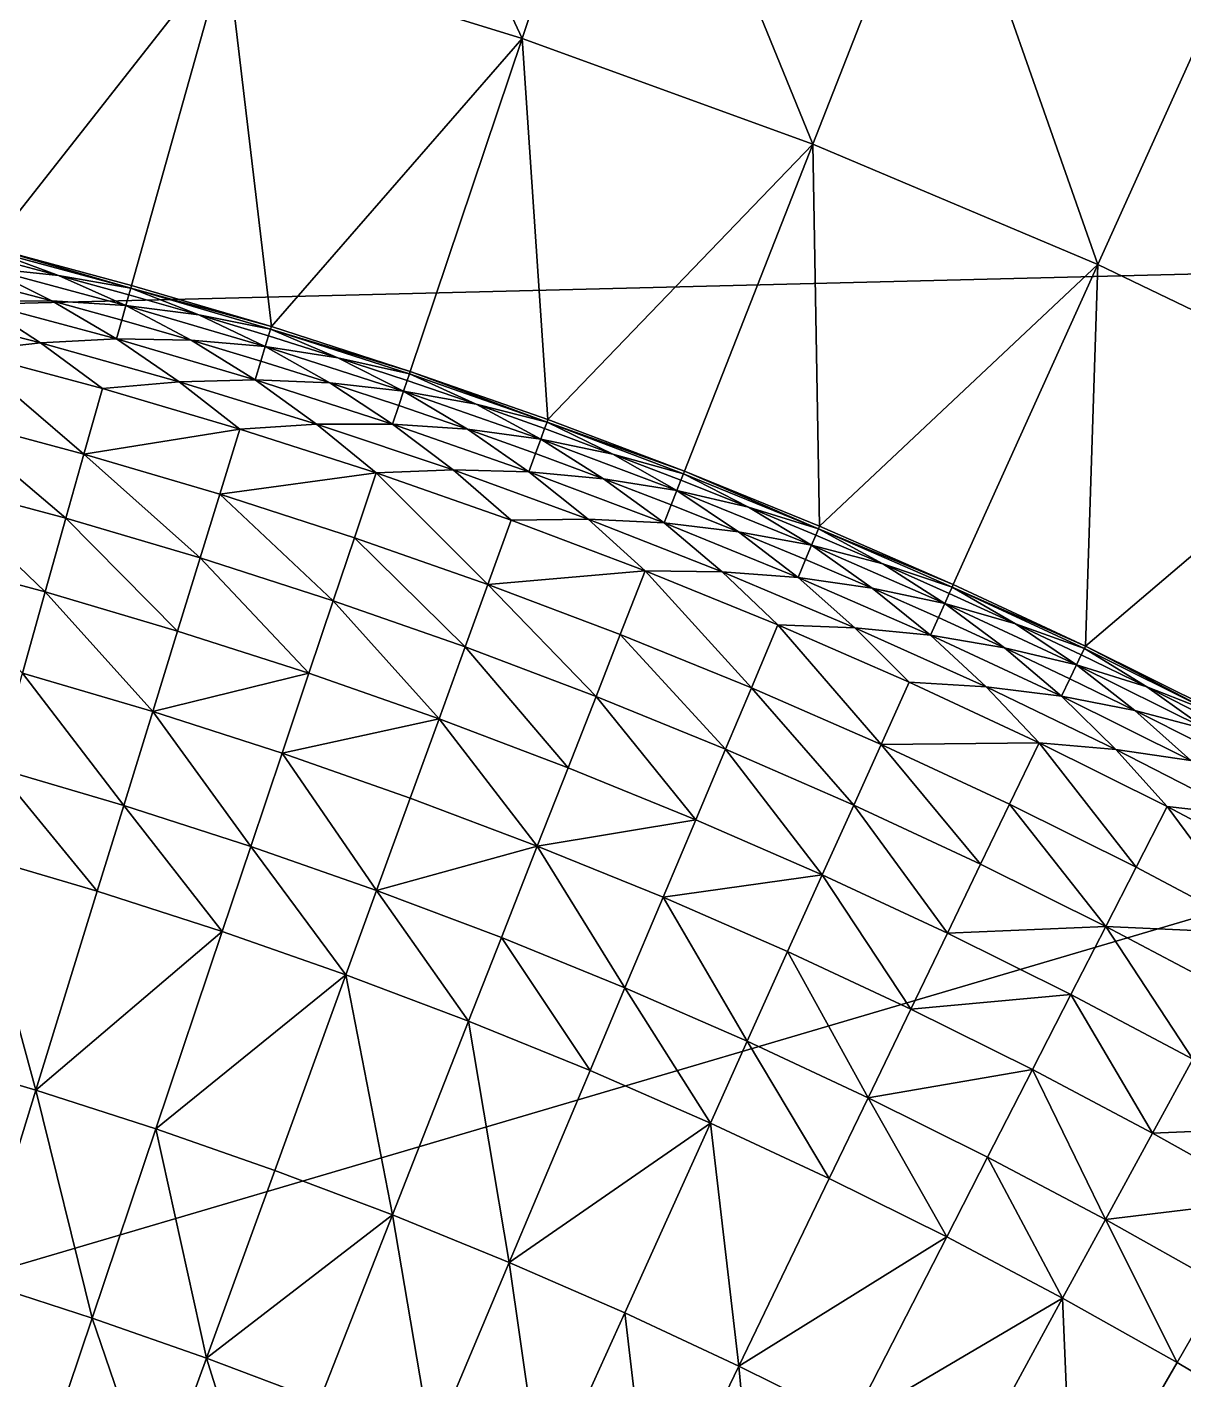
# Model space of a CAD drawing. Header units: millimetres. Extents: x -3250 to 6200, y -3250 to 3250.
# Drawn here: x 632 to 1127, y 1939 to 2517 of the extents above; entities that cross this region are included whole.
import ezdxf

# ---------------------------------------------------------------- set-up
doc = ezdxf.new("R2010")
doc.units = ezdxf.units.MM
doc.header["$MEASUREMENT"] = 0
doc.layers.add('MESH_3D', color=2, linetype='CONTINUOUS')

msp = doc.modelspace()

# ---------------------------------------------------------------- linework, layer by layer
at = {"layer": 'MESH_3D'}
for points in [[(2150.48, 2436.79, 32500), (0, 3250, 32500), (-643.97, 3185.56, 32500)], [(2150.48, 2436.79, 32500), (643.97, 3185.56, 32500), (0, 3250, 32500)], [(2150.48, 2436.79, 32500), (-643.97, 3185.56, 32500), (-2269.27, 2326.57, 32500)], [(2150.48, 2436.79, 32500), (1830.79, 2685.28, 32500), (643.97, 3185.56, 32500)], [(758.35, 2695.35, 24400), (843.99, 2512.01, 24200), (717.73, 2550.95, 24200)], [(758.35, 2695.35, 24400), (891.76, 2654.2, 24400), (843.99, 2512.01, 24200)], [(891.76, 2654.2, 24400), (968.15, 2466.82, 24200), (843.99, 2512.01, 24200)], [(891.76, 2654.2, 24400), (1022.95, 2606.45, 24400), (968.15, 2466.82, 24200)], [(1022.95, 2606.45, 24400), (1089.91, 2415.49, 24200), (968.15, 2466.82, 24200)], [(1022.95, 2606.45, 24400), (1151.6, 2552.22, 24400), (1089.91, 2415.49, 24200)], [(589.68, 2583.56, 24200), (717.73, 2550.95, 24200), (616.89, 2422.69, 24000)], [(717.73, 2550.95, 24200), (677.1, 2406.56, 24000), (616.89, 2422.69, 24000)], [(717.73, 2550.95, 24200), (736.89, 2388.93, 24000), (677.1, 2406.56, 24000)], [(717.73, 2550.95, 24200), (843.99, 2512.01, 24200), (736.89, 2388.93, 24000)], [(1151.6, 2552.22, 24400), (1208.96, 2358.16, 24200), (1089.91, 2415.49, 24200)], [(843.99, 2512.01, 24200), (796.22, 2369.82, 24000), (736.89, 2388.93, 24000)], [(843.99, 2512.01, 24200), (855.05, 2349.23, 24000), (796.22, 2369.82, 24000)], [(843.99, 2512.01, 24200), (968.15, 2466.82, 24200), (855.05, 2349.23, 24000)], [(968.15, 2466.82, 24200), (913.35, 2327.18, 24000), (855.05, 2349.23, 24000)], [(968.15, 2466.82, 24200), (971.09, 2303.69, 24000), (913.35, 2327.18, 24000)], [(968.15, 2466.82, 24200), (1089.91, 2415.49, 24200), (971.09, 2303.69, 24000)], [(2150.48, 2436.79, 32500), (-3128.53, 880.23, 32500), (-2326.57, -2269.27, 32500)], [(2150.48, 2436.79, 32500), (-2269.27, 2326.57, 32500), (-3128.53, 880.23, 32500)], [(2150.48, 2436.79, 32500), (-2326.57, -2269.27, 32500), (3105.61, 957.95, 32500)], [(615.87, 2418.68, -71.93), (616.6, 2421.55, -38.42), (645.98, 2410.81, -71.93)], [(616.6, 2421.55, -38.42), (616.89, 2422.69), (676.78, 2405.42, -38.42)], [(645.98, 2410.81, -71.93), (616.6, 2421.55, -38.42), (676.78, 2405.42, -38.42)], [(676.78, 2405.42, -38.42), (616.89, 2422.69), (677.1, 2406.56)], [(616.89, 2422.69, 24000), (677.1, 2406.56, 24000), (677.1, 2406.56)], [(616.89, 2422.69, 24000), (677.1, 2406.56), (616.89, 2422.69)], [(615.87, 2418.68, -71.93), (645.98, 2410.81, -71.93), (614.7, 2414.09, -105.25)], [(613.08, 2407.72, -138.74), (614.7, 2414.09, -105.25), (643.05, 2399.89, -138.74)], [(643.05, 2399.89, -138.74), (614.7, 2414.09, -105.25), (674.7, 2398.01, -105.25)], [(645.98, 2410.81, -71.93), (674.7, 2398.01, -105.25), (614.7, 2414.09, -105.25)], [(645.98, 2410.81, -71.93), (675.98, 2402.57, -71.93), (674.7, 2398.01, -105.25)], [(645.98, 2410.81, -71.93), (676.78, 2405.42, -38.42), (675.98, 2402.57, -71.93)], [(1089.91, 2415.49, 24200), (1028.22, 2278.76, 24000), (971.09, 2303.69, 24000)], [(1089.91, 2415.49, 24200), (1084.71, 2252.42, 24000), (1028.22, 2278.76, 24000)], [(1089.91, 2415.49, 24200), (1208.96, 2358.16, 24200), (1084.71, 2252.42, 24000)], [(613.08, 2407.72, -138.74), (643.05, 2399.89, -138.74), (611.04, 2399.69, -171.85)], [(675.98, 2402.57, -71.93), (676.78, 2405.42, -38.42), (705.88, 2393.96, -71.93)], [(676.78, 2405.42, -38.42), (677.1, 2406.56), (736.89, 2388.93)], [(676.78, 2405.42, -38.42), (736.89, 2388.93), (736.54, 2387.8, -38.42)], [(705.88, 2393.96, -71.93), (676.78, 2405.42, -38.42), (736.54, 2387.8, -38.42)], [(677.1, 2406.56, 24000), (736.89, 2388.93, 24000), (736.89, 2388.93)], [(677.1, 2406.56, 24000), (736.89, 2388.93), (677.1, 2406.56)], [(578.68, 2397.21, -205.25), (611.04, 2399.69, -171.85), (638.26, 2382.04, -205.25)], [(643.05, 2399.89, -138.74), (670.67, 2383.71, -171.85), (611.04, 2399.69, -171.85)], [(638.26, 2382.04, -205.25), (611.04, 2399.69, -171.85), (670.67, 2383.71, -171.85)], [(643.05, 2399.89, -138.74), (672.92, 2391.69, -138.74), (670.67, 2383.71, -171.85)], [(643.05, 2399.89, -138.74), (674.7, 2398.01, -105.25), (672.92, 2391.69, -138.74)], [(675.98, 2402.57, -71.93), (705.88, 2393.96, -71.93), (674.7, 2398.01, -105.25)], [(578.68, 2397.21, -205.25), (638.26, 2382.04, -205.25), (605.6, 2378.33, -238.11)], [(672.92, 2391.69, -138.74), (674.7, 2398.01, -105.25), (702.68, 2383.12, -138.74)], [(702.68, 2383.12, -138.74), (674.7, 2398.01, -105.25), (734.27, 2380.45, -105.25)], [(705.88, 2393.96, -71.93), (734.27, 2380.45, -105.25), (674.7, 2398.01, -105.25)], [(705.88, 2393.96, -71.93), (736.54, 2387.8, -38.42), (735.67, 2384.97, -71.93)], [(705.88, 2393.96, -71.93), (735.67, 2384.97, -71.93), (734.27, 2380.45, -105.25)], [(672.92, 2391.69, -138.74), (702.68, 2383.12, -138.74), (670.67, 2383.71, -171.85)], [(735.67, 2384.97, -71.93), (736.54, 2387.8, -38.42), (765.34, 2375.62, -71.93)], [(736.54, 2387.8, -38.42), (736.89, 2388.93), (796.22, 2369.82)], [(736.54, 2387.8, -38.42), (796.22, 2369.82), (795.84, 2368.7, -38.42)], [(765.34, 2375.62, -71.93), (736.54, 2387.8, -38.42), (795.84, 2368.7, -38.42)], [(736.89, 2388.93, 24000), (796.22, 2369.82, 24000), (796.22, 2369.82)], [(736.89, 2388.93, 24000), (796.22, 2369.82), (736.89, 2388.93)], [(638.26, 2382.04, -205.25), (664.7, 2362.5, -238.11), (605.6, 2378.33, -238.11)], [(638.26, 2382.04, -205.25), (670.67, 2383.71, -171.85), (697.45, 2365.38, -205.25)], [(638.26, 2382.04, -205.25), (697.45, 2365.38, -205.25), (664.7, 2362.5, -238.11)], [(697.45, 2365.38, -205.25), (670.67, 2383.71, -171.85), (729.89, 2366.25, -171.85)], [(702.68, 2383.12, -138.74), (729.89, 2366.25, -171.85), (670.67, 2383.71, -171.85)], [(702.68, 2383.12, -138.74), (732.33, 2374.17, -138.74), (729.89, 2366.25, -171.85)], [(702.68, 2383.12, -138.74), (734.27, 2380.45, -105.25), (732.33, 2374.17, -138.74)], [(735.67, 2384.97, -71.93), (765.34, 2375.62, -71.93), (734.27, 2380.45, -105.25)], [(605.6, 2378.33, -238.11), (656.8, 2334.39, -303.82), (598.39, 2350.04, -303.82)], [(605.6, 2378.33, -238.11), (664.7, 2362.5, -238.11), (656.8, 2334.39, -303.82)], [(732.33, 2374.17, -138.74), (734.27, 2380.45, -105.25), (761.87, 2364.86, -138.74)], [(761.87, 2364.86, -138.74), (734.27, 2380.45, -105.25), (793.39, 2361.4, -105.25)], [(765.34, 2375.62, -71.93), (793.39, 2361.4, -105.25), (734.27, 2380.45, -105.25)], [(765.34, 2375.62, -71.93), (794.9, 2365.89, -71.93), (793.39, 2361.4, -105.25)], [(765.34, 2375.62, -71.93), (795.84, 2368.7, -38.42), (794.9, 2365.89, -71.93)], [(732.33, 2374.17, -138.74), (761.87, 2364.86, -138.74), (729.89, 2366.25, -171.85)], [(795.84, 2368.7, -38.42), (796.22, 2369.82), (854.65, 2348.12, -38.42)], [(854.65, 2348.12, -38.42), (796.22, 2369.82), (855.05, 2349.23)], [(796.22, 2369.82, 24000), (855.05, 2349.23, 24000), (855.05, 2349.23)], [(796.22, 2369.82, 24000), (855.05, 2349.23), (796.22, 2369.82)], [(697.45, 2365.38, -205.25), (723.4, 2345.19, -238.11), (664.7, 2362.5, -238.11)], [(697.45, 2365.38, -205.25), (729.89, 2366.25, -171.85), (756.21, 2347.26, -205.25)], [(697.45, 2365.38, -205.25), (756.21, 2347.26, -205.25), (723.4, 2345.19, -238.11)], [(756.21, 2347.26, -205.25), (729.89, 2366.25, -171.85), (788.66, 2347.31, -171.85)], [(761.87, 2364.86, -138.74), (788.66, 2347.31, -171.85), (729.89, 2366.25, -171.85)], [(761.87, 2364.86, -138.74), (793.39, 2361.4, -105.25), (791.3, 2355.18, -138.74)], [(761.87, 2364.86, -138.74), (791.3, 2355.18, -138.74), (788.66, 2347.31, -171.85)], [(794.9, 2365.89, -71.93), (824.33, 2355.8, -71.93), (793.39, 2361.4, -105.25)], [(794.9, 2365.89, -71.93), (795.84, 2368.7, -38.42), (824.33, 2355.8, -71.93)], [(824.33, 2355.8, -71.93), (795.84, 2368.7, -38.42), (854.65, 2348.12, -38.42)], [(664.7, 2362.5, -238.11), (723.4, 2345.19, -238.11), (656.8, 2334.39, -303.82)], [(791.3, 2355.18, -138.74), (793.39, 2361.4, -105.25), (820.6, 2345.13, -138.74)], [(820.6, 2345.13, -138.74), (793.39, 2361.4, -105.25), (852.01, 2340.89, -105.25)], [(824.33, 2355.8, -71.93), (852.01, 2340.89, -105.25), (793.39, 2361.4, -105.25)], [(1208.96, 2358.16, 24200), (1140.53, 2224.68, 24000), (1084.71, 2252.42, 24000)], [(791.3, 2355.18, -138.74), (820.6, 2345.13, -138.74), (788.66, 2347.31, -171.85)], [(824.33, 2355.8, -71.93), (854.65, 2348.12, -38.42), (853.63, 2345.34, -71.93)], [(824.33, 2355.8, -71.93), (853.63, 2345.34, -71.93), (852.01, 2340.89, -105.25)], [(598.39, 2350.04, -303.82), (649.1, 2307.05, -355.73), (591.39, 2322.52, -355.73)], [(598.39, 2350.04, -303.82), (656.8, 2334.39, -303.82), (649.1, 2307.05, -355.73)], [(756.21, 2347.26, -205.25), (781.64, 2326.43, -238.11), (723.4, 2345.19, -238.11)], [(756.21, 2347.26, -205.25), (788.66, 2347.31, -171.85), (814.49, 2327.68, -205.25)], [(756.21, 2347.26, -205.25), (814.49, 2327.68, -205.25), (781.64, 2326.43, -238.11)], [(814.49, 2327.68, -205.25), (788.66, 2347.31, -171.85), (846.93, 2326.92, -171.85)], [(820.6, 2345.13, -138.74), (846.93, 2326.92, -171.85), (788.66, 2347.31, -171.85)], [(853.63, 2345.34, -71.93), (854.65, 2348.12, -38.42), (882.8, 2334.51, -71.93)], [(854.65, 2348.12, -38.42), (855.05, 2349.23), (913.35, 2327.18)], [(854.65, 2348.12, -38.42), (913.35, 2327.18), (912.92, 2326.09, -38.42)], [(882.8, 2334.51, -71.93), (854.65, 2348.12, -38.42), (912.92, 2326.09, -38.42)], [(855.05, 2349.23, 24000), (913.35, 2327.18, 24000), (913.35, 2327.18)], [(855.05, 2349.23, 24000), (913.35, 2327.18), (855.05, 2349.23)], [(723.4, 2345.19, -238.11), (714.79, 2317.29, -303.82), (656.8, 2334.39, -303.82)], [(723.4, 2345.19, -238.11), (781.64, 2326.43, -238.11), (714.79, 2317.29, -303.82)], [(820.6, 2345.13, -138.74), (852.01, 2340.89, -105.25), (849.77, 2334.72, -138.74)], [(820.6, 2345.13, -138.74), (849.77, 2334.72, -138.74), (846.93, 2326.92, -171.85)], [(849.77, 2334.72, -138.74), (852.01, 2340.89, -105.25), (878.81, 2323.94, -138.74)], [(853.63, 2345.34, -71.93), (882.8, 2334.51, -71.93), (852.01, 2340.89, -105.25)], [(878.81, 2323.94, -138.74), (852.01, 2340.89, -105.25), (910.11, 2318.92, -105.25)], [(882.8, 2334.51, -71.93), (910.11, 2318.92, -105.25), (852.01, 2340.89, -105.25)], [(656.8, 2334.39, -303.82), (706.42, 2290.15, -355.73), (649.1, 2307.05, -355.73)], [(656.8, 2334.39, -303.82), (714.79, 2317.29, -303.82), (706.42, 2290.15, -355.73)], [(849.77, 2334.72, -138.74), (878.81, 2323.94, -138.74), (846.93, 2326.92, -171.85)], [(882.8, 2334.51, -71.93), (912.92, 2326.09, -38.42), (911.84, 2323.33, -71.93)], [(882.8, 2334.51, -71.93), (911.84, 2323.33, -71.93), (910.11, 2318.92, -105.25)], [(781.64, 2326.43, -238.11), (772.34, 2298.75, -303.82), (714.79, 2317.29, -303.82)], [(781.64, 2326.43, -238.11), (829.41, 2278.78, -303.82), (772.34, 2298.75, -303.82)], [(814.49, 2327.68, -205.25), (839.39, 2306.22, -238.11), (781.64, 2326.43, -238.11)], [(781.64, 2326.43, -238.11), (839.39, 2306.22, -238.11), (829.41, 2278.78, -303.82)], [(814.49, 2327.68, -205.25), (872.27, 2306.65, -205.25), (839.39, 2306.22, -238.11)], [(814.49, 2327.68, -205.25), (846.93, 2326.92, -171.85), (872.27, 2306.65, -205.25)], [(872.27, 2306.65, -205.25), (846.93, 2326.92, -171.85), (904.68, 2305.09, -171.85)], [(878.81, 2323.94, -138.74), (904.68, 2305.09, -171.85), (846.93, 2326.92, -171.85)], [(878.81, 2323.94, -138.74), (910.11, 2318.92, -105.25), (907.71, 2312.8, -138.74)], [(878.81, 2323.94, -138.74), (907.71, 2312.8, -138.74), (904.68, 2305.09, -171.85)], [(911.84, 2323.33, -71.93), (940.73, 2311.78, -71.93), (910.11, 2318.92, -105.25)], [(911.84, 2323.33, -71.93), (912.92, 2326.09, -38.42), (940.73, 2311.78, -71.93)], [(912.92, 2326.09, -38.42), (913.35, 2327.18), (970.63, 2302.6, -38.42)], [(940.73, 2311.78, -71.93), (912.92, 2326.09, -38.42), (970.63, 2302.6, -38.42)], [(970.63, 2302.6, -38.42), (913.35, 2327.18), (971.09, 2303.69)], [(913.35, 2327.18, 24000), (971.09, 2303.69, 24000), (971.09, 2303.69)], [(913.35, 2327.18, 24000), (971.09, 2303.69), (913.35, 2327.18)], [(591.39, 2322.52, -355.73), (640.25, 2275.57, -406.77), (583.32, 2290.83, -406.77)], [(591.39, 2322.52, -355.73), (649.1, 2307.05, -355.73), (640.25, 2275.57, -406.77)], [(907.71, 2312.8, -138.74), (910.11, 2318.92, -105.25), (936.47, 2301.31, -138.74)], [(936.47, 2301.31, -138.74), (910.11, 2318.92, -105.25), (967.64, 2295.51, -105.25)], [(940.73, 2311.78, -71.93), (967.64, 2295.51, -105.25), (910.11, 2318.92, -105.25)], [(714.79, 2317.29, -303.82), (763.29, 2271.83, -355.73), (706.42, 2290.15, -355.73)], [(714.79, 2317.29, -303.82), (772.34, 2298.75, -303.82), (763.29, 2271.83, -355.73)], [(907.71, 2312.8, -138.74), (936.47, 2301.31, -138.74), (904.68, 2305.09, -171.85)], [(940.73, 2311.78, -71.93), (970.63, 2302.6, -38.42), (969.48, 2299.87, -71.93)], [(940.73, 2311.78, -71.93), (969.48, 2299.87, -71.93), (967.64, 2295.51, -105.25)], [(649.1, 2307.05, -355.73), (696.78, 2258.9, -406.77), (640.25, 2275.57, -406.77)], [(649.1, 2307.05, -355.73), (706.42, 2290.15, -355.73), (696.78, 2258.9, -406.77)], [(839.39, 2306.22, -238.11), (896.63, 2284.57, -238.11), (829.41, 2278.78, -303.82)], [(872.27, 2306.65, -205.25), (896.63, 2284.57, -238.11), (839.39, 2306.22, -238.11)], [(872.27, 2306.65, -205.25), (929.5, 2284.19, -205.25), (896.63, 2284.57, -238.11)], [(872.27, 2306.65, -205.25), (904.68, 2305.09, -171.85), (929.5, 2284.19, -205.25)], [(929.5, 2284.19, -205.25), (904.68, 2305.09, -171.85), (961.87, 2281.81, -171.85)], [(936.47, 2301.31, -138.74), (961.87, 2281.81, -171.85), (904.68, 2305.09, -171.85)], [(936.47, 2301.31, -138.74), (967.64, 2295.51, -105.25), (965.09, 2289.46, -138.74)], [(936.47, 2301.31, -138.74), (965.09, 2289.46, -138.74), (961.87, 2281.81, -171.85)], [(969.48, 2299.87, -71.93), (970.63, 2302.6, -38.42), (998.07, 2287.61, -71.93)], [(970.63, 2302.6, -38.42), (971.09, 2303.69), (1028.22, 2278.76)], [(970.63, 2302.6, -38.42), (1028.22, 2278.76), (1027.73, 2277.69, -38.42)], [(998.07, 2287.61, -71.93), (970.63, 2302.6, -38.42), (1027.73, 2277.69, -38.42)], [(971.09, 2303.69, 24000), (1028.22, 2278.76, 24000), (1028.22, 2278.76)], [(971.09, 2303.69, 24000), (1028.22, 2278.76), (971.09, 2303.69)], [(772.34, 2298.75, -303.82), (819.7, 2252.09, -355.73), (763.29, 2271.83, -355.73)], [(772.34, 2298.75, -303.82), (829.41, 2278.78, -303.82), (819.7, 2252.09, -355.73)], [(965.09, 2289.46, -138.74), (967.64, 2295.51, -105.25), (993.55, 2277.25, -138.74)], [(969.48, 2299.87, -71.93), (998.07, 2287.61, -71.93), (967.64, 2295.51, -105.25)], [(993.55, 2277.25, -138.74), (967.64, 2295.51, -105.25), (1024.57, 2270.67, -105.25)], [(998.07, 2287.61, -71.93), (1024.57, 2270.67, -105.25), (967.64, 2295.51, -105.25)], [(583.32, 2290.83, -406.77), (640.25, 2275.57, -406.77), (630.5, 2240.93, -455.71)], [(706.42, 2290.15, -355.73), (752.88, 2240.83, -406.77), (696.78, 2258.9, -406.77)], [(706.42, 2290.15, -355.73), (763.29, 2271.83, -355.73), (752.88, 2240.83, -406.77)], [(965.09, 2289.46, -138.74), (993.55, 2277.25, -138.74), (961.87, 2281.81, -171.85)], [(896.63, 2284.57, -238.11), (885.96, 2257.4, -303.82), (829.41, 2278.78, -303.82)], [(896.63, 2284.57, -238.11), (941.97, 2234.61, -303.82), (885.96, 2257.4, -303.82)], [(896.63, 2284.57, -238.11), (953.31, 2261.51, -238.11), (941.97, 2234.61, -303.82)], [(929.5, 2284.19, -205.25), (953.31, 2261.51, -238.11), (896.63, 2284.57, -238.11)], [(929.5, 2284.19, -205.25), (961.87, 2281.81, -171.85), (986.16, 2260.3, -205.25)], [(929.5, 2284.19, -205.25), (986.16, 2260.3, -205.25), (953.31, 2261.51, -238.11)], [(998.07, 2287.61, -71.93), (1026.51, 2274.99, -71.93), (1024.57, 2270.67, -105.25)], [(998.07, 2287.61, -71.93), (1027.73, 2277.69, -38.42), (1026.51, 2274.99, -71.93)], [(829.41, 2278.78, -303.82), (875.59, 2230.96, -355.73), (819.7, 2252.09, -355.73)], [(829.41, 2278.78, -303.82), (885.96, 2257.4, -303.82), (875.59, 2230.96, -355.73)], [(986.16, 2260.3, -205.25), (961.87, 2281.81, -171.85), (1018.45, 2257.13, -171.85)], [(993.55, 2277.25, -138.74), (1018.45, 2257.13, -171.85), (961.87, 2281.81, -171.85)], [(993.55, 2277.25, -138.74), (1024.57, 2270.67, -105.25), (1021.86, 2264.68, -138.74)], [(993.55, 2277.25, -138.74), (1021.86, 2264.68, -138.74), (1018.45, 2257.13, -171.85)], [(1026.51, 2274.99, -71.93), (1027.73, 2277.69, -38.42), (1054.79, 2262.01, -71.93)], [(1027.73, 2277.69, -38.42), (1028.22, 2278.76), (1084.71, 2252.42)], [(1027.73, 2277.69, -38.42), (1084.71, 2252.42), (1084.2, 2251.36, -38.42)], [(1054.79, 2262.01, -71.93), (1027.73, 2277.69, -38.42), (1084.2, 2251.36, -38.42)], [(1028.22, 2278.76, 24000), (1084.71, 2252.42, 24000), (1084.71, 2252.42)], [(1028.22, 2278.76, 24000), (1084.71, 2252.42), (1028.22, 2278.76)], [(640.25, 2275.57, -406.77), (686.17, 2224.52, -455.71), (630.5, 2240.93, -455.71)], [(640.25, 2275.57, -406.77), (696.78, 2258.9, -406.77), (686.17, 2224.52, -455.71)], [(763.29, 2271.83, -355.73), (808.51, 2221.36, -406.77), (752.88, 2240.83, -406.77)], [(763.29, 2271.83, -355.73), (819.7, 2252.09, -355.73), (808.51, 2221.36, -406.77)], [(1026.51, 2274.99, -71.93), (1054.79, 2262.01, -71.93), (1024.57, 2270.67, -105.25)], [(1021.86, 2264.68, -138.74), (1024.57, 2270.67, -105.25), (1050.02, 2251.77, -138.74)], [(1050.02, 2251.77, -138.74), (1024.57, 2270.67, -105.25), (1080.86, 2244.42, -105.25)], [(1054.79, 2262.01, -71.93), (1080.86, 2244.42, -105.25), (1024.57, 2270.67, -105.25)], [(953.31, 2261.51, -238.11), (997.38, 2210.43, -303.82), (941.97, 2234.61, -303.82)], [(953.31, 2261.51, -238.11), (1009.39, 2237.04, -238.11), (997.38, 2210.43, -303.82)], [(986.16, 2260.3, -205.25), (1009.39, 2237.04, -238.11), (953.31, 2261.51, -238.11)], [(986.16, 2260.3, -205.25), (1042.2, 2235.02, -205.25), (1009.39, 2237.04, -238.11)], [(986.16, 2260.3, -205.25), (1018.45, 2257.13, -171.85), (1042.2, 2235.02, -205.25)], [(1021.86, 2264.68, -138.74), (1050.02, 2251.77, -138.74), (1018.45, 2257.13, -171.85)], [(1054.79, 2262.01, -71.93), (1084.2, 2251.36, -38.42), (1082.91, 2248.69, -71.93)], [(1054.79, 2262.01, -71.93), (1082.91, 2248.69, -71.93), (1080.86, 2244.42, -105.25)], [(696.78, 2258.9, -406.77), (752.88, 2240.83, -406.77), (686.17, 2224.52, -455.71)], [(885.96, 2257.4, -303.82), (930.93, 2208.44, -355.73), (875.59, 2230.96, -355.73)], [(885.96, 2257.4, -303.82), (941.97, 2234.61, -303.82), (930.93, 2208.44, -355.73)], [(1042.2, 2235.02, -205.25), (1018.45, 2257.13, -171.85), (1074.41, 2231.03, -171.85)], [(1050.02, 2251.77, -138.74), (1074.41, 2231.03, -171.85), (1018.45, 2257.13, -171.85)], [(819.7, 2252.09, -355.73), (863.64, 2200.52, -406.77), (808.51, 2221.36, -406.77)], [(819.7, 2252.09, -355.73), (875.59, 2230.96, -355.73), (863.64, 2200.52, -406.77)], [(1050.02, 2251.77, -138.74), (1078.01, 2238.5, -138.74), (1074.41, 2231.03, -171.85)], [(1050.02, 2251.77, -138.74), (1080.86, 2244.42, -105.25), (1078.01, 2238.5, -138.74)], [(1082.91, 2248.69, -71.93), (1110.86, 2235.01, -71.93), (1080.86, 2244.42, -105.25)], [(1082.91, 2248.69, -71.93), (1084.2, 2251.36, -38.42), (1110.86, 2235.01, -71.93)], [(1084.2, 2251.36, -38.42), (1084.71, 2252.42), (1139.99, 2223.63, -38.42)], [(1110.86, 2235.01, -71.93), (1084.2, 2251.36, -38.42), (1139.99, 2223.63, -38.42)], [(1139.99, 2223.63, -38.42), (1084.71, 2252.42), (1140.53, 2224.68)], [(1084.71, 2252.42, 24000), (1140.53, 2224.68, 24000), (1140.53, 2224.68)], [(1084.71, 2252.42, 24000), (1140.53, 2224.68), (1084.71, 2252.42)], [(1078.01, 2238.5, -138.74), (1080.86, 2244.42, -105.25), (1105.83, 2224.89, -138.74)], [(1105.83, 2224.89, -138.74), (1080.86, 2244.42, -105.25), (1136.48, 2216.78, -105.25)], [(1110.86, 2235.01, -71.93), (1136.48, 2216.78, -105.25), (1080.86, 2244.42, -105.25)], [(630.5, 2240.93, -455.71), (673.79, 2184.38, -506.08), (619.13, 2200.5, -506.08)], [(630.5, 2240.93, -455.71), (686.17, 2224.52, -455.71), (673.79, 2184.38, -506.08)], [(752.88, 2240.83, -406.77), (741.42, 2206.72, -455.71), (686.17, 2224.52, -455.71)], [(752.88, 2240.83, -406.77), (808.51, 2221.36, -406.77), (741.42, 2206.72, -455.71)], [(1009.39, 2237.04, -238.11), (1064.85, 2211.18, -238.11), (997.38, 2210.43, -303.82)], [(1042.2, 2235.02, -205.25), (1064.85, 2211.18, -238.11), (1009.39, 2237.04, -238.11)], [(1078.01, 2238.5, -138.74), (1105.83, 2224.89, -138.74), (1074.41, 2231.03, -171.85)], [(875.59, 2230.96, -355.73), (918.23, 2178.3, -406.77), (863.64, 2200.52, -406.77)], [(875.59, 2230.96, -355.73), (930.93, 2208.44, -355.73), (918.23, 2178.3, -406.77)], [(941.97, 2234.61, -303.82), (985.7, 2184.54, -355.73), (930.93, 2208.44, -355.73)], [(941.97, 2234.61, -303.82), (997.38, 2210.43, -303.82), (985.7, 2184.54, -355.73)], [(1042.2, 2235.02, -205.25), (1074.41, 2231.03, -171.85), (1097.6, 2208.34, -205.25)], [(1042.2, 2235.02, -205.25), (1097.6, 2208.34, -205.25), (1064.85, 2211.18, -238.11)], [(1097.6, 2208.34, -205.25), (1074.41, 2231.03, -171.85), (1129.7, 2203.55, -171.85)], [(1105.83, 2224.89, -138.74), (1129.7, 2203.55, -171.85), (1074.41, 2231.03, -171.85)], [(1110.86, 2235.01, -71.93), (1138.64, 2220.99, -71.93), (1136.48, 2216.78, -105.25)], [(1110.86, 2235.01, -71.93), (1139.99, 2223.63, -38.42), (1138.64, 2220.99, -71.93)], [(686.17, 2224.52, -455.71), (728.04, 2166.91, -506.08), (673.79, 2184.38, -506.08)], [(686.17, 2224.52, -455.71), (741.42, 2206.72, -455.71), (728.04, 2166.91, -506.08)], [(808.51, 2221.36, -406.77), (796.2, 2187.55, -455.71), (741.42, 2206.72, -455.71)], [(808.51, 2221.36, -406.77), (850.49, 2167.02, -455.71), (796.2, 2187.55, -455.71)], [(808.51, 2221.36, -406.77), (863.64, 2200.52, -406.77), (850.49, 2167.02, -455.71)], [(1105.83, 2224.89, -138.74), (1133.48, 2210.93, -138.74), (1129.7, 2203.55, -171.85)], [(1105.83, 2224.89, -138.74), (1136.48, 2216.78, -105.25), (1133.48, 2210.93, -138.74)], [(930.93, 2208.44, -355.73), (972.25, 2154.73, -406.77), (918.23, 2178.3, -406.77)], [(930.93, 2208.44, -355.73), (985.7, 2184.54, -355.73), (972.25, 2154.73, -406.77)], [(997.38, 2210.43, -303.82), (1039.86, 2159.29, -355.73), (985.7, 2184.54, -355.73)], [(1064.85, 2211.18, -238.11), (1052.18, 2184.88, -303.82), (997.38, 2210.43, -303.82)], [(997.38, 2210.43, -303.82), (1052.18, 2184.88, -303.82), (1039.86, 2159.29, -355.73)], [(1064.85, 2211.18, -238.11), (1106.32, 2157.97, -303.82), (1052.18, 2184.88, -303.82)], [(1064.85, 2211.18, -238.11), (1119.64, 2183.95, -238.11), (1106.32, 2157.97, -303.82)], [(1097.6, 2208.34, -205.25), (1119.64, 2183.95, -238.11), (1064.85, 2211.18, -238.11)], [(1097.6, 2208.34, -205.25), (1152.32, 2180.29, -205.25), (1119.64, 2183.95, -238.11)], [(1097.6, 2208.34, -205.25), (1129.7, 2203.55, -171.85), (1152.32, 2180.29, -205.25)], [(741.42, 2206.72, -455.71), (781.84, 2148.08, -506.08), (728.04, 2166.91, -506.08)], [(741.42, 2206.72, -455.71), (796.2, 2187.55, -455.71), (781.84, 2148.08, -506.08)], [(619.13, 2200.5, -506.08), (662.5, 2147.77, -547.31), (608.75, 2163.62, -547.31)], [(619.13, 2200.5, -506.08), (673.79, 2184.38, -506.08), (662.5, 2147.77, -547.31)], [(863.64, 2200.52, -406.77), (918.23, 2178.3, -406.77), (850.49, 2167.02, -455.71)], [(796.2, 2187.55, -455.71), (850.49, 2167.02, -455.71), (781.84, 2148.08, -506.08)], [(985.7, 2184.54, -355.73), (1025.67, 2129.82, -406.77), (972.25, 2154.73, -406.77)], [(985.7, 2184.54, -355.73), (1039.86, 2159.29, -355.73), (1025.67, 2129.82, -406.77)], [(1052.18, 2184.88, -303.82), (1093.37, 2132.69, -355.73), (1039.86, 2159.29, -355.73)], [(1052.18, 2184.88, -303.82), (1106.32, 2157.97, -303.82), (1093.37, 2132.69, -355.73)], [(673.79, 2184.38, -506.08), (715.84, 2130.58, -547.31), (662.5, 2147.77, -547.31)], [(673.79, 2184.38, -506.08), (728.04, 2166.91, -506.08), (715.84, 2130.58, -547.31)], [(1119.64, 2183.95, -238.11), (1159.78, 2129.71, -303.82), (1106.32, 2157.97, -303.82)], [(1119.64, 2183.95, -238.11), (1173.74, 2155.35, -238.11), (1159.78, 2129.71, -303.82)], [(1152.32, 2180.29, -205.25), (1173.74, 2155.35, -238.11), (1119.64, 2183.95, -238.11)], [(918.23, 2178.3, -406.77), (904.25, 2145.14, -455.71), (850.49, 2167.02, -455.71)], [(918.23, 2178.3, -406.77), (972.25, 2154.73, -406.77), (904.25, 2145.14, -455.71)], [(608.75, 2163.62, -547.31), (636.28, 2062.77, -630.5), (584.66, 2077.99, -630.5)], [(608.75, 2163.62, -547.31), (662.5, 2147.77, -547.31), (636.28, 2062.77, -630.5)], [(728.04, 2166.91, -506.08), (768.73, 2112.08, -547.31), (715.84, 2130.58, -547.31)], [(728.04, 2166.91, -506.08), (781.84, 2148.08, -506.08), (768.73, 2112.08, -547.31)], [(850.49, 2167.02, -455.71), (835.15, 2127.92, -506.08), (781.84, 2148.08, -506.08)], [(850.49, 2167.02, -455.71), (887.94, 2106.44, -506.08), (835.15, 2127.92, -506.08)], [(850.49, 2167.02, -455.71), (904.25, 2145.14, -455.71), (887.94, 2106.44, -506.08)], [(1039.86, 2159.29, -355.73), (1093.37, 2132.69, -355.73), (1025.67, 2129.82, -406.77)], [(1106.32, 2157.97, -303.82), (1159.78, 2129.71, -303.82), (1093.37, 2132.69, -355.73)], [(972.25, 2154.73, -406.77), (957.45, 2121.93, -455.71), (904.25, 2145.14, -455.71)], [(972.25, 2154.73, -406.77), (1010.06, 2097.4, -455.71), (957.45, 2121.93, -455.71)], [(972.25, 2154.73, -406.77), (1025.67, 2129.82, -406.77), (1010.06, 2097.4, -455.71)], [(662.5, 2147.77, -547.31), (715.84, 2130.58, -547.31), (636.28, 2062.77, -630.5)], [(781.84, 2148.08, -506.08), (821.15, 2092.25, -547.31), (768.73, 2112.08, -547.31)], [(781.84, 2148.08, -506.08), (835.15, 2127.92, -506.08), (821.15, 2092.25, -547.31)], [(904.25, 2145.14, -455.71), (940.18, 2083.65, -506.08), (887.94, 2106.44, -506.08)], [(904.25, 2145.14, -455.71), (957.45, 2121.93, -455.71), (940.18, 2083.65, -506.08)], [(1093.37, 2132.69, -355.73), (1078.45, 2103.59, -406.77), (1025.67, 2129.82, -406.77)], [(1093.37, 2132.69, -355.73), (1130.56, 2076.05, -406.77), (1078.45, 2103.59, -406.77)], [(1093.37, 2132.69, -355.73), (1146.2, 2104.77, -355.73), (1130.56, 2076.05, -406.77)], [(1159.78, 2129.71, -303.82), (1146.2, 2104.77, -355.73), (1093.37, 2132.69, -355.73)], [(715.84, 2130.58, -547.31), (687.51, 2046.26, -630.5), (636.28, 2062.77, -630.5)], [(715.84, 2130.58, -547.31), (768.73, 2112.08, -547.31), (687.51, 2046.26, -630.5)], [(835.15, 2127.92, -506.08), (873.06, 2071.13, -547.31), (821.15, 2092.25, -547.31)], [(835.15, 2127.92, -506.08), (887.94, 2106.44, -506.08), (873.06, 2071.13, -547.31)], [(1025.67, 2129.82, -406.77), (1078.45, 2103.59, -406.77), (1010.06, 2097.4, -455.71)], [(957.45, 2121.93, -455.71), (991.83, 2059.56, -506.08), (940.18, 2083.65, -506.08)], [(957.45, 2121.93, -455.71), (1010.06, 2097.4, -455.71), (991.83, 2059.56, -506.08)], [(768.73, 2112.08, -547.31), (738.31, 2028.49, -630.5), (687.51, 2046.26, -630.5)], [(768.73, 2112.08, -547.31), (788.65, 2009.45, -630.5), (738.31, 2028.49, -630.5)], [(768.73, 2112.08, -547.31), (821.15, 2092.25, -547.31), (788.65, 2009.45, -630.5)], [(887.94, 2106.44, -506.08), (924.42, 2048.72, -547.31), (873.06, 2071.13, -547.31)], [(887.94, 2106.44, -506.08), (940.18, 2083.65, -506.08), (924.42, 2048.72, -547.31)], [(1078.45, 2103.59, -406.77), (1062.03, 2071.57, -455.71), (1010.06, 2097.4, -455.71)], [(1078.45, 2103.59, -406.77), (1113.35, 2044.45, -455.71), (1062.03, 2071.57, -455.71)], [(1078.45, 2103.59, -406.77), (1130.56, 2076.05, -406.77), (1113.35, 2044.45, -455.71)], [(821.15, 2092.25, -547.31), (838.5, 1989.16, -630.5), (788.65, 2009.45, -630.5)], [(821.15, 2092.25, -547.31), (873.06, 2071.13, -547.31), (838.5, 1989.16, -630.5)], [(1010.06, 2097.4, -455.71), (1062.03, 2071.57, -455.71), (991.83, 2059.56, -506.08)], [(940.18, 2083.65, -506.08), (975.21, 2025.04, -547.31), (924.42, 2048.72, -547.31)], [(940.18, 2083.65, -506.08), (991.83, 2059.56, -506.08), (975.21, 2025.04, -547.31)], [(584.66, 2077.99, -630.5), (636.28, 2062.77, -630.5), (611.14, 1981.26, -698.41)], [(1130.56, 2076.05, -406.77), (1181.96, 2047.22, -406.77), (1113.35, 2044.45, -455.71)], [(873.06, 2071.13, -547.31), (924.42, 2048.72, -547.31), (838.5, 1989.16, -630.5)], [(1062.03, 2071.57, -455.71), (1042.87, 2034.2, -506.08), (991.83, 2059.56, -506.08)], [(1062.03, 2071.57, -455.71), (1093.26, 2007.56, -506.08), (1042.87, 2034.2, -506.08)], [(1062.03, 2071.57, -455.71), (1113.35, 2044.45, -455.71), (1093.26, 2007.56, -506.08)], [(636.28, 2062.77, -630.5), (660.34, 1965.41, -698.41), (611.14, 1981.26, -698.41)], [(636.28, 2062.77, -630.5), (687.51, 2046.26, -630.5), (660.34, 1965.41, -698.41)], [(991.83, 2059.56, -506.08), (1025.39, 2000.1, -547.31), (975.21, 2025.04, -547.31)], [(991.83, 2059.56, -506.08), (1042.87, 2034.2, -506.08), (1025.39, 2000.1, -547.31)], [(687.51, 2046.26, -630.5), (709.14, 1948.34, -698.41), (660.34, 1965.41, -698.41)], [(687.51, 2046.26, -630.5), (738.31, 2028.49, -630.5), (709.14, 1948.34, -698.41)], [(924.42, 2048.72, -547.31), (887.83, 1967.64, -630.5), (838.5, 1989.16, -630.5)], [(924.42, 2048.72, -547.31), (936.61, 1944.9, -630.5), (887.83, 1967.64, -630.5)], [(924.42, 2048.72, -547.31), (975.21, 2025.04, -547.31), (936.61, 1944.9, -630.5)], [(1181.96, 2047.22, -406.77), (1163.97, 2016.05, -455.71), (1113.35, 2044.45, -455.71)], [(1113.35, 2044.45, -455.71), (1163.97, 2016.05, -455.71), (1093.26, 2007.56, -506.08)], [(738.31, 2028.49, -630.5), (788.65, 2009.45, -630.5), (709.14, 1948.34, -698.41)], [(1042.87, 2034.2, -506.08), (1074.94, 1973.91, -547.31), (1025.39, 2000.1, -547.31)], [(1042.87, 2034.2, -506.08), (1093.26, 2007.56, -506.08), (1074.94, 1973.91, -547.31)], [(975.21, 2025.04, -547.31), (1025.39, 2000.1, -547.31), (936.61, 1944.9, -630.5)], [(1163.97, 2016.05, -455.71), (1142.97, 1979.68, -506.08), (1093.26, 2007.56, -506.08)], [(788.65, 2009.45, -630.5), (757.49, 1930.05, -698.41), (709.14, 1948.34, -698.41)], [(788.65, 2009.45, -630.5), (805.37, 1910.57, -698.41), (757.49, 1930.05, -698.41)], [(788.65, 2009.45, -630.5), (838.5, 1989.16, -630.5), (805.37, 1910.57, -698.41)], [(1093.26, 2007.56, -506.08), (1123.81, 1946.5, -547.31), (1074.94, 1973.91, -547.31)], [(1093.26, 2007.56, -506.08), (1142.97, 1979.68, -506.08), (1123.81, 1946.5, -547.31)], [(1025.39, 2000.1, -547.31), (984.81, 1920.94, -630.5), (936.61, 1944.9, -630.5)], [(1025.39, 2000.1, -547.31), (1074.94, 1973.91, -547.31), (984.81, 1920.94, -630.5)], [(838.5, 1989.16, -630.5), (852.75, 1889.89, -698.41), (805.37, 1910.57, -698.41)], [(838.5, 1989.16, -630.5), (887.83, 1967.64, -630.5), (852.75, 1889.89, -698.41)], [(611.14, 1981.26, -698.41), (639.7, 1903.98, -744.25), (592.04, 1919.34, -744.25)], [(611.14, 1981.26, -698.41), (660.34, 1965.41, -698.41), (639.7, 1903.98, -744.25)], [(1142.97, 1979.68, -506.08), (1171.99, 1917.88, -547.31), (1123.81, 1946.5, -547.31)], [(1074.94, 1973.91, -547.31), (1032.39, 1895.79, -630.5), (984.81, 1920.94, -630.5)], [(1074.94, 1973.91, -547.31), (1079.34, 1869.46, -630.5), (1032.39, 1895.79, -630.5)], [(1074.94, 1973.91, -547.31), (1123.81, 1946.5, -547.31), (1079.34, 1869.46, -630.5)], [(660.34, 1965.41, -698.41), (686.97, 1887.44, -744.25), (639.7, 1903.98, -744.25)], [(660.34, 1965.41, -698.41), (709.14, 1948.34, -698.41), (686.97, 1887.44, -744.25)], [(887.83, 1967.64, -630.5), (899.6, 1868.05, -698.41), (852.75, 1889.89, -698.41)], [(887.83, 1967.64, -630.5), (936.61, 1944.9, -630.5), (899.6, 1868.05, -698.41)], [(709.14, 1948.34, -698.41), (733.81, 1869.73, -744.25), (686.97, 1887.44, -744.25)], [(709.14, 1948.34, -698.41), (757.49, 1930.05, -698.41), (733.81, 1869.73, -744.25)], [(936.61, 1944.9, -630.5), (945.9, 1845.04, -698.41), (899.6, 1868.05, -698.41)], [(936.61, 1944.9, -630.5), (984.81, 1920.94, -630.5), (945.9, 1845.04, -698.41)], [(1123.81, 1946.5, -547.31), (1171.99, 1917.88, -547.31), (1079.34, 1869.46, -630.5)]]:
    msp.add_3dface(points, dxfattribs=at)

doc.saveas('drawing.dxf')
